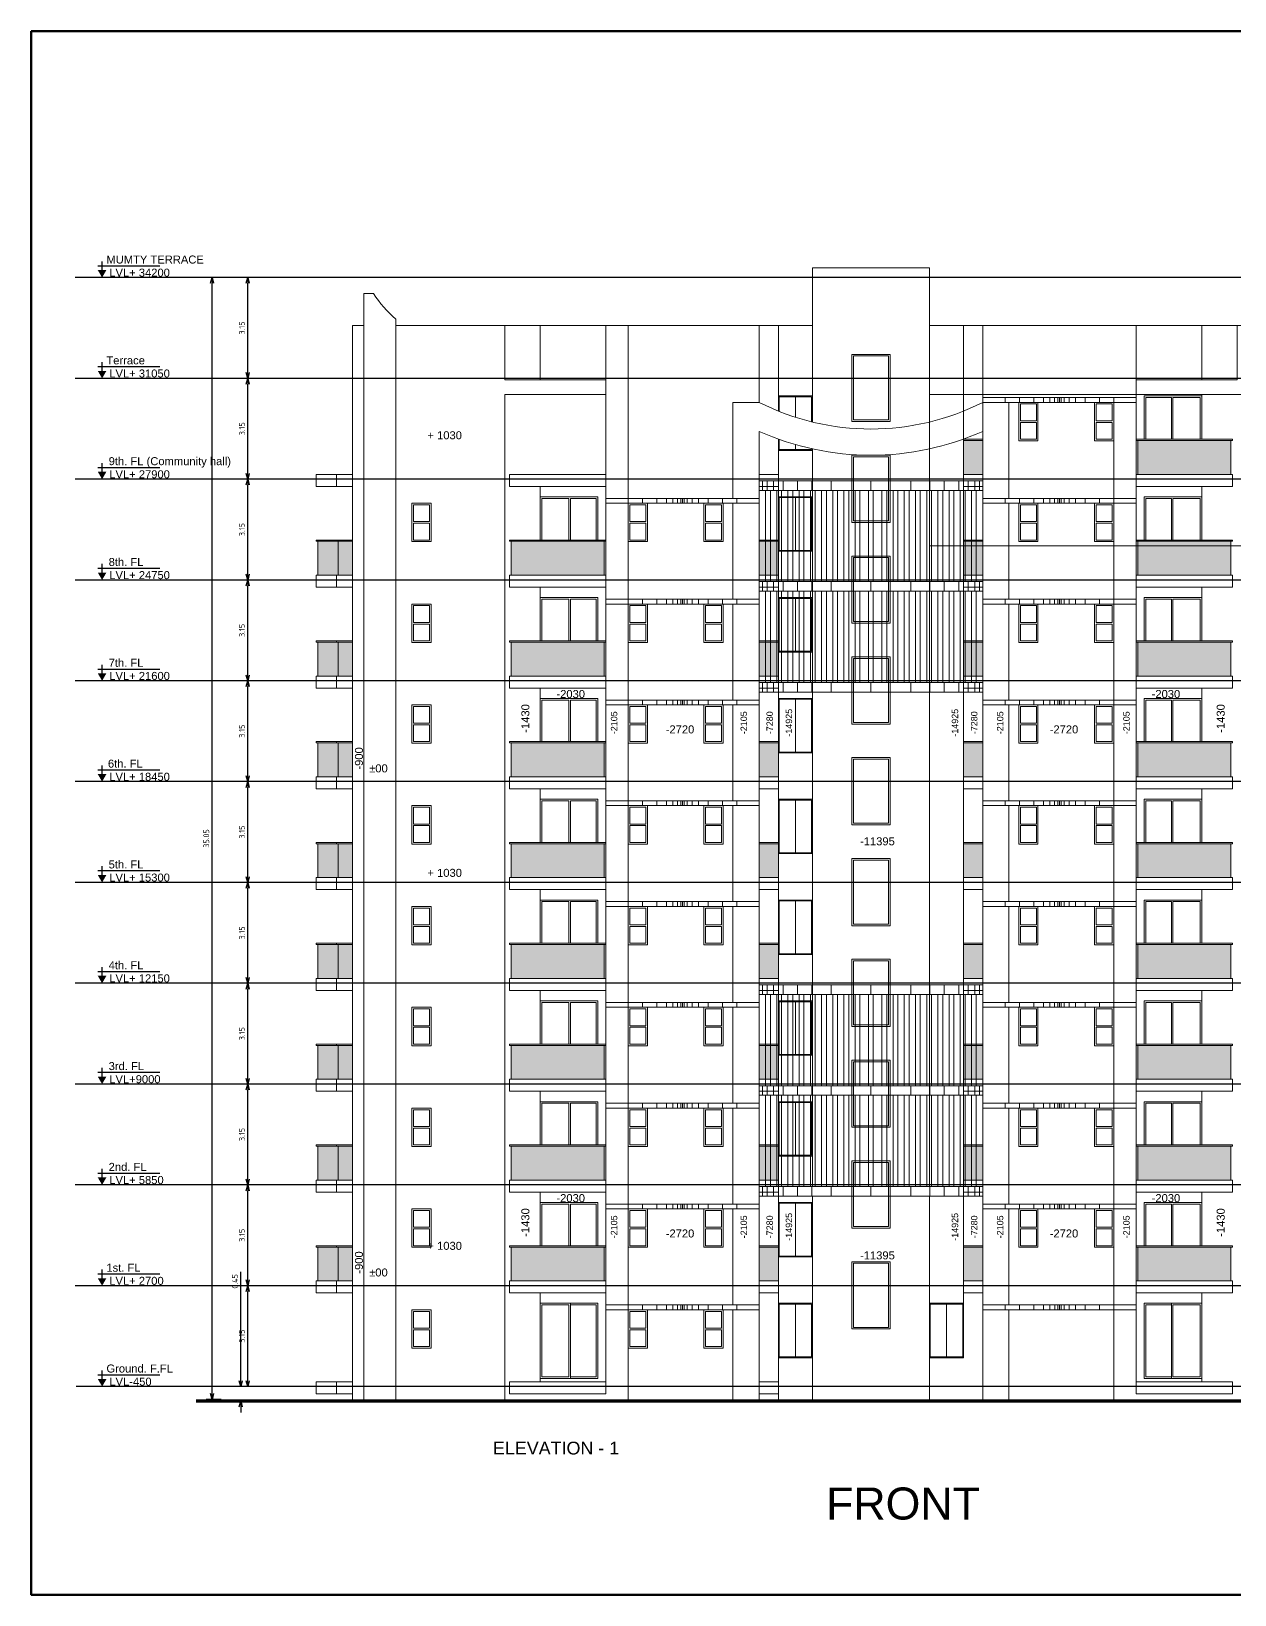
# Model space of a CAD drawing. Header units: inches. Extents: x 0 to 429, y 0 to 146.
# Drawn here: x 147.56 to 185.17, y 28.82 to 77.67 of the extents above; entities that cross this region are included whole.
import ezdxf
from ezdxf.xclip import XClip

# ---------------------------------------------------------------- set-up
doc = ezdxf.new("R2010")
doc.units = ezdxf.units.IN
doc.header["$MEASUREMENT"] = 0
doc.layers.get('DEFPOINTS').update_dxf_attribs({"lineweight": 18})
for name, color, linetype, lineweight in [('FLOOR-GROUND', 7, 'Continuous', 50), ('XR-4BHK-A-B-ELEVATION-SUB$0$DOOR', 34, 'Continuous', 20), ('XR-4BHK-A-B-ELEVATION-SUB$0$ELE', 4, 'Continuous', 20), ('XR-4BHK-A-B-ELEVATION-SUB$0$ELE-5', 8, 'Continuous', 15), ('XR-4BHK-A-B-ELEVATION-SUB$0$LEVEL', 6, 'Continuous', 25), ('XR-4BHK-A-B-ELEVATION-SUB$0$LEVEL-TEXT', 1, 'Continuous', 20)]:
    doc.layers.add(name, color=color, linetype=linetype, lineweight=lineweight)
doc.layers.add('XR-4BHK-A-B-ELEVATION-SUB$0$ELE-2', color=5, linetype='Continuous')
doc.layers.add('XR-4BHK-A-B-ELEVATION-SUB$0$ELE-3', color=7, linetype='Continuous')
doc.layers.add('XR-4BHK-A-B-ELEVATION-SUB$0$GLASS', color=132, linetype='Continuous', lineweight=20, true_color=0x00bdbd)
doc.styles.add('Sanvi Common', font='isocpeur.ttf')
doc.styles.get("Standard").update_dxf_attribs({"font": 'arial.ttf'})
doc.styles.add('Xr-4BHK-A-B-Elevation-Sub$0$DIM-100', font='arial.ttf')
doc.styles.add('Xr-4BHK-A-B-Elevation-Sub$0$ROMANS', font='arial.ttf')
doc.styles.add('Xr-4BHK-A-B-Elevation-Sub$0$SECTION X-X$0$Standard', font='arial.ttf')
doc.dimstyles.new('Sanvi Common', dxfattribs={"dimtxt": 0.18, "dimasz": 0.18, "dimexe": 0.18, "dimexo": 0.0625, "dimgap": 0.09, "dimtad": 1, "dimzin": 0, "dimdsep": 46, "dimtxsty": 'Sanvi Common', "dimblk": 'OPEN30', "dimcen": 0.09, "dimclrd": 68, "dimclre": 68, "dimclrt": 40, "dimadec": 0, "dimazin": 0, "dimtfac": 1, "dimtofl": 0, "dimtmove": 0, "dimatfit": 3, "dimldrblk": 'OPEN30', "dimfxl": 1, "dimtolj": 1, "dimtzin": 0, "dimarcsym": 0})

# ---------------------------------------------------------------- blocks, each defined once
blk = doc.blocks.new('Xr-4BHK-A-B-Elevation-Sub$0$Level')
at = {"color": 0}
for p, q in [((0, 2.08), (0, 4.48)), ((-1.2, 3.28), (16, 3.28))]:
    blk.add_line(p, q, dxfattribs=at)
blk.add_solid([(0, 0), (-1.2, 2.08), (1.2, 2.08)], dxfattribs=at)
at = {"style": 'Xr-4BHK-A-B-Elevation-Sub$0$ROMANS'}
for tag, p in [('LEVEL-S', (1.21, 3.75)), ('LVL+', (1.21, 0.81))]:
    blk.add_attdef(tag, p, '', height=2, dxfattribs=at)
blk = doc.blocks.new('Xr-4BHK-A-B-Elevation-Sub$0$358')
at = {"layer": 'XR-4BHK-A-B-ELEVATION-SUB$0$LEVEL'}
ref = blk.add_blockref('Xr-4BHK-A-B-Elevation-Sub$0$Level', (-2, 34650), dxfattribs=dict(at, xscale=112.5, yscale=112.5, zscale=112.5))
ref.add_attrib('LEVEL-S', 'MUMTY TERRACE ', (132, 35088), dxfattribs={"lineweight": 30, "height": 250, "style": 'Xr-4BHK-A-B-Elevation-Sub$0$ROMANS'})
ref.add_attrib('LVL+', 'LVL+ 34200', (223, 34678), dxfattribs={"lineweight": 30, "height": 250, "style": 'Xr-4BHK-A-B-Elevation-Sub$0$ROMANS'})
ref = blk.add_blockref('Xr-4BHK-A-B-Elevation-Sub$0$Level', (-2, 31500), dxfattribs=dict(at, xscale=112.5, yscale=112.5, zscale=112.5))
ref.add_attrib('LEVEL-S', 'Terrace', (132, 31938), dxfattribs={"lineweight": 30, "height": 250, "style": 'Xr-4BHK-A-B-Elevation-Sub$0$ROMANS'})
ref.add_attrib('LVL+', 'LVL+ 31050', (223, 31528), dxfattribs={"lineweight": 30, "height": 250, "style": 'Xr-4BHK-A-B-Elevation-Sub$0$ROMANS'})
ref = blk.add_blockref('Xr-4BHK-A-B-Elevation-Sub$0$Level', (-2, 28350), dxfattribs=dict(at, xscale=112.5, yscale=112.5, zscale=112.5))
ref.add_attrib('LEVEL-S', '9th. FL (Community hall)', (203, 28788), dxfattribs={"lineweight": 30, "height": 250, "style": 'Xr-4BHK-A-B-Elevation-Sub$0$ROMANS'})
ref.add_attrib('LVL+', 'LVL+ 27900', (223, 28378), dxfattribs={"lineweight": 30, "height": 250, "style": 'Xr-4BHK-A-B-Elevation-Sub$0$ROMANS'})
ref = blk.add_blockref('Xr-4BHK-A-B-Elevation-Sub$0$Level', (-2, 25200), dxfattribs=dict(at, xscale=112.5, yscale=112.5, zscale=112.5))
ref.add_attrib('LEVEL-S', '8th. FL ', (203, 25638), dxfattribs={"lineweight": 30, "height": 250, "style": 'Xr-4BHK-A-B-Elevation-Sub$0$ROMANS'})
ref.add_attrib('LVL+', 'LVL+ 24750', (223, 25228), dxfattribs={"lineweight": 30, "height": 250, "style": 'Xr-4BHK-A-B-Elevation-Sub$0$ROMANS'})
ref = blk.add_blockref('Xr-4BHK-A-B-Elevation-Sub$0$Level', (-2, 22050), dxfattribs=dict(at, xscale=112.5, yscale=112.5, zscale=112.5))
ref.add_attrib('LEVEL-S', '7th. FL ', (203, 22488), dxfattribs={"lineweight": 30, "height": 250, "style": 'Xr-4BHK-A-B-Elevation-Sub$0$ROMANS'})
ref.add_attrib('LVL+', 'LVL+ 21600', (223, 22078), dxfattribs={"lineweight": 30, "height": 250, "style": 'Xr-4BHK-A-B-Elevation-Sub$0$ROMANS'})
ref = blk.add_blockref('Xr-4BHK-A-B-Elevation-Sub$0$Level', (-2, 18900), dxfattribs=dict(at, xscale=112.5, yscale=112.5, zscale=112.5))
ref.add_attrib('LEVEL-S', '6th. FL ', (180, 19338), dxfattribs={"lineweight": 30, "height": 250, "style": 'Xr-4BHK-A-B-Elevation-Sub$0$ROMANS'})
ref.add_attrib('LVL+', 'LVL+ 18450', (223, 18928), dxfattribs={"lineweight": 30, "height": 250, "style": 'Xr-4BHK-A-B-Elevation-Sub$0$ROMANS'})
ref = blk.add_blockref('Xr-4BHK-A-B-Elevation-Sub$0$Level', (-2, 15750), dxfattribs=dict(at, xscale=112.5, yscale=112.5, zscale=112.5))
ref.add_attrib('LEVEL-S', '5th. FL ', (203, 16188), dxfattribs={"lineweight": 30, "height": 250, "style": 'Xr-4BHK-A-B-Elevation-Sub$0$ROMANS'})
ref.add_attrib('LVL+', 'LVL+ 15300', (223, 15778), dxfattribs={"lineweight": 30, "height": 250, "style": 'Xr-4BHK-A-B-Elevation-Sub$0$ROMANS'})
ref = blk.add_blockref('Xr-4BHK-A-B-Elevation-Sub$0$Level', (-2, 12600), dxfattribs=dict(at, xscale=112.5, yscale=112.5, zscale=112.5))
ref.add_attrib('LEVEL-S', '4th. FL ', (203, 13038), dxfattribs={"lineweight": 30, "height": 250, "style": 'Xr-4BHK-A-B-Elevation-Sub$0$ROMANS'})
ref.add_attrib('LVL+', 'LVL+ 12150', (223, 12628), dxfattribs={"lineweight": 30, "height": 250, "style": 'Xr-4BHK-A-B-Elevation-Sub$0$ROMANS'})
ref = blk.add_blockref('Xr-4BHK-A-B-Elevation-Sub$0$Level', (-2, 9450), dxfattribs=dict(at, xscale=112.5, yscale=112.5, zscale=112.5))
ref.add_attrib('LEVEL-S', '3rd. FL ', (203, 9888), dxfattribs={"lineweight": 30, "height": 250, "style": 'Xr-4BHK-A-B-Elevation-Sub$0$ROMANS'})
ref.add_attrib('LVL+', 'LVL+9000', (223, 9478), dxfattribs={"lineweight": 30, "height": 250, "style": 'Xr-4BHK-A-B-Elevation-Sub$0$ROMANS'})
ref = blk.add_blockref('Xr-4BHK-A-B-Elevation-Sub$0$Level', (-2, 6300), dxfattribs=dict(at, xscale=112.5, yscale=112.5, zscale=112.5))
ref.add_attrib('LEVEL-S', '2nd. FL ', (203, 6738), dxfattribs={"lineweight": 30, "height": 250, "style": 'Xr-4BHK-A-B-Elevation-Sub$0$ROMANS'})
ref.add_attrib('LVL+', 'LVL+ 5850', (223, 6328), dxfattribs={"lineweight": 30, "height": 250, "style": 'Xr-4BHK-A-B-Elevation-Sub$0$ROMANS'})
ref = blk.add_blockref('Xr-4BHK-A-B-Elevation-Sub$0$Level', (-2, 3150), dxfattribs=dict(at, xscale=112.5, yscale=112.5, zscale=112.5))
ref.add_attrib('LEVEL-S', '1st. FL ', (132, 3588), dxfattribs={"lineweight": 30, "height": 250, "style": 'Xr-4BHK-A-B-Elevation-Sub$0$ROMANS'})
ref.add_attrib('LVL+', 'LVL+ 2700', (223, 3178), dxfattribs={"lineweight": 30, "height": 250, "style": 'Xr-4BHK-A-B-Elevation-Sub$0$ROMANS'})
ref = blk.add_blockref('Xr-4BHK-A-B-Elevation-Sub$0$Level', (0, 0), dxfattribs=dict(at, xscale=112.5, yscale=112.5, zscale=112.5))
ref.add_attrib('LEVEL-S', 'Ground. F.FL', (134, 438), dxfattribs={"lineweight": 30, "height": 250, "style": 'Xr-4BHK-A-B-Elevation-Sub$0$ROMANS'})
ref.add_attrib('LVL+', 'LVL-450', (225, 28), dxfattribs={"lineweight": 30, "height": 250, "style": 'Xr-4BHK-A-B-Elevation-Sub$0$ROMANS'})
blk = doc.blocks.new('_Open30')
at = {"color": 0, "linetype": 'ByBlock', "lineweight": -2}
for p, q in [((-1, 0.27), (0, 0)), ((0, 0), (-1, -0.27)), ((0, 0), (-1, 0))]:
    blk.add_line(p, q, dxfattribs=at)
blk = doc.blocks.new('*D453')
at = {"color": 68, "lineweight": -2, "transparency": 16777216}
for p, q in [((154.536, 38.475), (154.145, 38.475)), ((154.325, 35.505), (154.325, 38.295)), ((154.536, 35.325), (154.145, 35.325))]:
    blk.add_line(p, q, dxfattribs=at)
at = {"layer": 'DEFPOINTS', "color": 0, "transparency": 16777216}
for p in [(154.325, 38.475), (154.598, 38.475), (154.598, 35.325)]:
    blk.add_point(p, dxfattribs=at)
at = {"color": 68, "lineweight": -2, "transparency": 16777216, "xscale": 0.18, "yscale": 0.18, "zscale": 0.18}
for p, rotation in [((154.325, 38.475), 90), ((154.325, 35.325), 270)]:
    blk.add_blockref('_Open30', p, dxfattribs=dict(at, rotation=rotation))
at = {"color": 40, "transparency": 16777216, "insert": (154.145, 36.9), "char_height": 0.18, "attachment_point": 5, "rotation": 90, "style": 'Sanvi Common'}
blk.add_mtext('\\A1;3.15', dxfattribs=at)
blk = doc.blocks.new('*D454')
at = {"color": 68, "lineweight": -2, "transparency": 16777216}
for p, q in [((154.484, 41.625), (154.145, 41.625)), ((154.325, 38.655), (154.325, 41.445)), ((154.536, 38.475), (154.145, 38.475))]:
    blk.add_line(p, q, dxfattribs=at)
at = {"layer": 'DEFPOINTS', "color": 0, "transparency": 16777216}
for p in [(154.325, 41.625), (154.546, 41.625), (154.598, 38.475)]:
    blk.add_point(p, dxfattribs=at)
at = {"color": 68, "lineweight": -2, "transparency": 16777216, "xscale": 0.18, "yscale": 0.18, "zscale": 0.18}
for p, rotation in [((154.325, 41.625), 90), ((154.325, 38.475), 270)]:
    blk.add_blockref('_Open30', p, dxfattribs=dict(at, rotation=rotation))
at = {"color": 40, "transparency": 16777216, "insert": (154.145, 40.05), "char_height": 0.18, "attachment_point": 5, "rotation": 90, "style": 'Sanvi Common'}
blk.add_mtext('\\A1;3.15', dxfattribs=at)
blk = doc.blocks.new('*D455')
at = {"color": 68, "lineweight": -2, "transparency": 16777216}
for p, q in [((154.562, 44.775), (154.145, 44.775)), ((154.325, 41.805), (154.325, 44.595)), ((154.484, 41.625), (154.145, 41.625))]:
    blk.add_line(p, q, dxfattribs=at)
at = {"layer": 'DEFPOINTS', "color": 0, "transparency": 16777216}
for p in [(154.325, 44.775), (154.624, 44.775), (154.546, 41.625)]:
    blk.add_point(p, dxfattribs=at)
at = {"color": 68, "lineweight": -2, "transparency": 16777216, "xscale": 0.18, "yscale": 0.18, "zscale": 0.18}
for p, rotation in [((154.325, 44.775), 90), ((154.325, 41.625), 270)]:
    blk.add_blockref('_Open30', p, dxfattribs=dict(at, rotation=rotation))
at = {"color": 40, "transparency": 16777216, "insert": (154.145, 43.2), "char_height": 0.18, "attachment_point": 5, "rotation": 90, "style": 'Sanvi Common'}
blk.add_mtext('\\A1;3.15', dxfattribs=at)
blk = doc.blocks.new('*D456')
at = {"color": 68, "lineweight": -2, "transparency": 16777216}
for p, q in [((154.602, 47.925), (154.145, 47.925)), ((154.325, 44.955), (154.325, 47.745)), ((154.562, 44.775), (154.145, 44.775))]:
    blk.add_line(p, q, dxfattribs=at)
at = {"layer": 'DEFPOINTS', "color": 0, "transparency": 16777216}
for p in [(154.325, 47.925), (154.664, 47.925), (154.624, 44.775)]:
    blk.add_point(p, dxfattribs=at)
at = {"color": 68, "lineweight": -2, "transparency": 16777216, "xscale": 0.18, "yscale": 0.18, "zscale": 0.18}
for p, rotation in [((154.325, 47.925), 90), ((154.325, 44.775), 270)]:
    blk.add_blockref('_Open30', p, dxfattribs=dict(at, rotation=rotation))
at = {"color": 40, "transparency": 16777216, "insert": (154.145, 46.35), "char_height": 0.18, "attachment_point": 5, "rotation": 90, "style": 'Sanvi Common'}
blk.add_mtext('\\A1;3.15', dxfattribs=at)
blk = doc.blocks.new('*D457')
at = {"color": 68, "lineweight": -2, "transparency": 16777216}
for p, q in [((154.627, 51.075), (154.145, 51.075)), ((154.325, 48.105), (154.325, 50.895)), ((154.602, 47.925), (154.145, 47.925))]:
    blk.add_line(p, q, dxfattribs=at)
at = {"layer": 'DEFPOINTS', "color": 0, "transparency": 16777216}
for p in [(154.325, 51.075), (154.689, 51.075), (154.664, 47.925)]:
    blk.add_point(p, dxfattribs=at)
at = {"color": 68, "lineweight": -2, "transparency": 16777216, "xscale": 0.18, "yscale": 0.18, "zscale": 0.18}
for p, rotation in [((154.325, 51.075), 90), ((154.325, 47.925), 270)]:
    blk.add_blockref('_Open30', p, dxfattribs=dict(at, rotation=rotation))
at = {"color": 40, "transparency": 16777216, "insert": (154.145, 49.5), "char_height": 0.18, "attachment_point": 5, "rotation": 90, "style": 'Sanvi Common'}
blk.add_mtext('\\A1;3.15', dxfattribs=at)
blk = doc.blocks.new('*D458')
at = {"color": 68, "lineweight": -2, "transparency": 16777216}
for p, q in [((154.652, 54.225), (154.145, 54.225)), ((154.325, 51.255), (154.325, 54.045)), ((154.627, 51.075), (154.145, 51.075))]:
    blk.add_line(p, q, dxfattribs=at)
at = {"layer": 'DEFPOINTS', "color": 0, "transparency": 16777216}
for p in [(154.325, 54.225), (154.715, 54.225), (154.689, 51.075)]:
    blk.add_point(p, dxfattribs=at)
at = {"color": 68, "lineweight": -2, "transparency": 16777216, "xscale": 0.18, "yscale": 0.18, "zscale": 0.18}
for p, rotation in [((154.325, 54.225), 90), ((154.325, 51.075), 270)]:
    blk.add_blockref('_Open30', p, dxfattribs=dict(at, rotation=rotation))
at = {"color": 40, "transparency": 16777216, "insert": (154.145, 52.65), "char_height": 0.18, "attachment_point": 5, "rotation": 90, "style": 'Sanvi Common'}
blk.add_mtext('\\A1;3.15', dxfattribs=at)
blk = doc.blocks.new('*D459')
at = {"color": 68, "lineweight": -2, "transparency": 16777216}
for p, q in [((154.535, 57.375), (154.145, 57.375)), ((154.325, 54.405), (154.325, 57.195)), ((154.652, 54.225), (154.145, 54.225))]:
    blk.add_line(p, q, dxfattribs=at)
at = {"layer": 'DEFPOINTS', "color": 0, "transparency": 16777216}
for p in [(154.325, 57.375), (154.597, 57.375), (154.715, 54.225)]:
    blk.add_point(p, dxfattribs=at)
at = {"color": 68, "lineweight": -2, "transparency": 16777216, "xscale": 0.18, "yscale": 0.18, "zscale": 0.18}
for p, rotation in [((154.325, 57.375), 90), ((154.325, 54.225), 270)]:
    blk.add_blockref('_Open30', p, dxfattribs=dict(at, rotation=rotation))
at = {"color": 40, "transparency": 16777216, "insert": (154.145, 55.8), "char_height": 0.18, "attachment_point": 5, "rotation": 90, "style": 'Sanvi Common'}
blk.add_mtext('\\A1;3.15', dxfattribs=at)
blk = doc.blocks.new('*D460')
at = {"color": 68, "lineweight": -2, "transparency": 16777216}
for p, q in [((154.613, 60.525), (154.145, 60.525)), ((154.325, 57.555), (154.325, 60.345)), ((154.535, 57.375), (154.145, 57.375))]:
    blk.add_line(p, q, dxfattribs=at)
at = {"layer": 'DEFPOINTS', "color": 0, "transparency": 16777216}
for p in [(154.325, 60.525), (154.676, 60.525), (154.597, 57.375)]:
    blk.add_point(p, dxfattribs=at)
at = {"color": 68, "lineweight": -2, "transparency": 16777216, "xscale": 0.18, "yscale": 0.18, "zscale": 0.18}
for p, rotation in [((154.325, 60.525), 90), ((154.325, 57.375), 270)]:
    blk.add_blockref('_Open30', p, dxfattribs=dict(at, rotation=rotation))
at = {"color": 40, "transparency": 16777216, "insert": (154.145, 58.95), "char_height": 0.18, "attachment_point": 5, "rotation": 90, "style": 'Sanvi Common'}
blk.add_mtext('\\A1;3.15', dxfattribs=at)
blk = doc.blocks.new('*D461')
at = {"color": 68, "lineweight": -2, "transparency": 16777216}
for p, q in [((154.555, 63.675), (154.145, 63.675)), ((154.325, 60.705), (154.325, 63.495)), ((154.613, 60.525), (154.145, 60.525))]:
    blk.add_line(p, q, dxfattribs=at)
at = {"layer": 'DEFPOINTS', "color": 0, "transparency": 16777216}
for p in [(154.325, 63.675), (154.617, 63.675), (154.676, 60.525)]:
    blk.add_point(p, dxfattribs=at)
at = {"color": 68, "lineweight": -2, "transparency": 16777216, "xscale": 0.18, "yscale": 0.18, "zscale": 0.18}
for p, rotation in [((154.325, 63.675), 90), ((154.325, 60.525), 270)]:
    blk.add_blockref('_Open30', p, dxfattribs=dict(at, rotation=rotation))
at = {"color": 40, "transparency": 16777216, "insert": (154.145, 62.1), "char_height": 0.18, "attachment_point": 5, "rotation": 90, "style": 'Sanvi Common'}
blk.add_mtext('\\A1;3.15', dxfattribs=at)
blk = doc.blocks.new('*D462')
at = {"color": 68, "lineweight": -2, "transparency": 16777216}
for p, q in [((154.462, 69.975), (154.145, 69.975)), ((154.325, 67.005), (154.325, 69.795)), ((154.418, 66.825), (154.145, 66.825))]:
    blk.add_line(p, q, dxfattribs=at)
at = {"layer": 'DEFPOINTS', "color": 0, "transparency": 16777216}
for p in [(154.325, 69.975), (154.525, 69.975), (154.48, 66.825)]:
    blk.add_point(p, dxfattribs=at)
at = {"color": 68, "lineweight": -2, "transparency": 16777216, "xscale": 0.18, "yscale": 0.18, "zscale": 0.18}
for p, rotation in [((154.325, 69.975), 90), ((154.325, 66.825), 270)]:
    blk.add_blockref('_Open30', p, dxfattribs=dict(at, rotation=rotation))
at = {"color": 40, "transparency": 16777216, "insert": (154.145, 68.4), "char_height": 0.18, "attachment_point": 5, "rotation": 90, "style": 'Sanvi Common'}
blk.add_mtext('\\A1;3.15', dxfattribs=at)
blk = doc.blocks.new('*D463')
at = {"color": 68, "lineweight": -2, "transparency": 16777216}
for p, q in [((154.555, 66.825), (154.145, 66.825)), ((154.325, 63.855), (154.325, 66.645)), ((154.555, 63.675), (154.145, 63.675))]:
    blk.add_line(p, q, dxfattribs=at)
at = {"layer": 'DEFPOINTS', "color": 0, "transparency": 16777216}
for p in [(154.325, 66.825), (154.617, 66.825), (154.617, 63.675)]:
    blk.add_point(p, dxfattribs=at)
at = {"color": 68, "lineweight": -2, "transparency": 16777216, "xscale": 0.18, "yscale": 0.18, "zscale": 0.18}
for p, rotation in [((154.325, 66.825), 90), ((154.325, 63.675), 270)]:
    blk.add_blockref('_Open30', p, dxfattribs=dict(at, rotation=rotation))
at = {"color": 40, "transparency": 16777216, "insert": (154.145, 65.25), "char_height": 0.18, "attachment_point": 5, "rotation": 90, "style": 'Sanvi Common'}
blk.add_mtext('\\A1;3.15', dxfattribs=at)
blk = doc.blocks.new('*D464')
at = {"color": 68, "lineweight": -2, "transparency": 16777216}
for p, q in [((154.768, 69.975), (153.03, 69.975)), ((153.21, 35.105), (153.21, 69.795)), ((153.495, 34.925), (153.03, 34.925))]:
    blk.add_line(p, q, dxfattribs=at)
at = {"layer": 'DEFPOINTS', "color": 0, "transparency": 16777216}
for p in [(153.21, 69.975), (154.831, 69.975), (153.558, 34.925)]:
    blk.add_point(p, dxfattribs=at)
at = {"color": 68, "lineweight": -2, "transparency": 16777216, "xscale": 0.18, "yscale": 0.18, "zscale": 0.18}
for p, rotation in [((153.21, 69.975), 90), ((153.21, 34.925), 270)]:
    blk.add_blockref('_Open30', p, dxfattribs=dict(at, rotation=rotation))
at = {"color": 40, "transparency": 16777216, "insert": (153.03, 52.45), "char_height": 0.18, "attachment_point": 5, "rotation": 90, "style": 'Sanvi Common'}
blk.add_mtext('\\A1;35.05', dxfattribs=at)
blk = doc.blocks.new('*D465')
at = {"color": 68, "lineweight": -2, "transparency": 16777216}
for p, q in [((154.106, 35.505), (154.106, 38.907)), ((154.53, 35.325), (153.926, 35.325)), ((154.53, 34.875), (153.926, 34.875)), ((154.106, 34.695), (154.106, 34.515))]:
    blk.add_line(p, q, dxfattribs=at)
at = {"layer": 'DEFPOINTS', "color": 0, "transparency": 16777216}
for p in [(154.592, 35.325), (154.106, 34.875), (154.592, 34.875)]:
    blk.add_point(p, dxfattribs=at)
at = {"color": 68, "lineweight": -2, "transparency": 16777216, "xscale": 0.18, "yscale": 0.18, "zscale": 0.18}
for p, rotation in [((154.106, 35.325), 270), ((154.106, 34.875), 90)]:
    blk.add_blockref('_Open30', p, dxfattribs=dict(at, rotation=rotation))
at = {"color": 40, "transparency": 16777216, "insert": (153.926, 38.61), "char_height": 0.18, "attachment_point": 5, "rotation": 90, "style": 'Sanvi Common'}
blk.add_mtext('\\A1;0.45', dxfattribs=at)
blk = doc.blocks.new('Xr-4BHK-A-B-Elevation-Sub$0$1')
at = {"layer": 'XR-4BHK-A-B-ELEVATION-SUB$0$GLASS', "lineweight": 5}
h = blk.add_hatch(color=256, dxfattribs=at)
h.paths.add_polyline_path([(701, 1435), (64, 1435), (64, 375), (651, 375), (701, 375)])
h.paths.add_polyline_path([(1150, 1435), (701, 1435), (701, 375), (1150, 375)])
for points in [[(9010, 1435), (6105, 1435), (6105, 375), (9010, 375)], [(14455, 1435), (13855, 1435), (13855, 375), (14455, 375)]]:
    blk.add_hatch(color=256, dxfattribs=at).paths.add_polyline_path(points)
at = {"layer": 'XR-4BHK-A-B-ELEVATION-SUB$0$DOOR'}
for p, q in [((3056, 2050), (3556, 2050)), ((3056, 2000), (3556, 2000)), ((9813, 2050), (10313, 2050)), ((9813, 2000), (10313, 2000)), ((12178, 2050), (12678, 2050)), ((12178, 2000), (12678, 2000))]:
    blk.add_line(p, q, dxfattribs=at)
for points in [[(3056, 2050), (3056, 2575), (3556, 2575), (3556, 2050)], [(9813, 2050), (9813, 2575), (10313, 2575), (10313, 2050)], [(12178, 2050), (12178, 2575), (12678, 2575), (12678, 2050)], [(3556, 2000), (3556, 1475), (3056, 1475), (3056, 2000)], [(10313, 2000), (10313, 1475), (9813, 1475), (9813, 2000)], [(12678, 2000), (12678, 1475), (12178, 1475), (12178, 2000)]]:
    blk.add_lwpolyline(points, dxfattribs=at)
at = {"layer": 'XR-4BHK-A-B-ELEVATION-SUB$0$DOOR', "lineweight": 5}
for points in [[(7910, 1475), (7910, 2775), (7060, 2775), (7060, 1475)], [(8760, 1475), (8760, 2775), (7960, 2775), (7960, 1475)]]:
    blk.add_lwpolyline(points, dxfattribs=at)
at = {"layer": 'XR-4BHK-A-B-ELEVATION-SUB$0$ELE', "lineweight": 5}
for p, q in [((9763, 2625), (9763, -375)), ((13038, 2625), (13038, -375)), ((14, 1475), (14, 1435)), ((1150, 1475), (14, 1475)), ((651, 1475), (651, 1435)), ((9060, 1475), (6055, 1475)), ((1150, 1435), (14, 1435)), ((64, 1435), (64, 375)), ((701, 1435), (701, 375)), ((9060, 1435), (6055, 1435)), ((6105, 1435), (6105, 375)), ((9010, 1435), (9010, 375))]:
    blk.add_line(p, q, dxfattribs=at)
for points in [[(9763, 2625), (10363, 2625), (10363, 1425), (9763, 1425)], [(12128, 2625), (12728, 2625), (12728, 1425), (12128, 1425)], [(6055, 1475), (9060, 1475), (9060, 1435), (6055, 1435)]]:
    blk.add_lwpolyline(points, close=True, dxfattribs=at)
for points in [[(651, 375), (14, 375), (14, 0), (651, 0)], [(1150, 375), (651, 375), (651, 0), (1150, 0)]]:
    blk.add_lwpolyline(points, dxfattribs=at)
at = {"layer": 'XR-4BHK-A-B-ELEVATION-SUB$0$ELE-2', "lineweight": 5}
blk.add_lwpolyline([(3006, 2625), (3606, 2625), (3606, 1425), (3006, 1425)], close=True, dxfattribs=at)
at = {"layer": 'XR-4BHK-A-B-ELEVATION-SUB$0$ELE-3', "lineweight": 5}
for p, q in [((7010, 3150), (7010, 2825)), ((9060, 375), (9060, 3150))]:
    blk.add_line(p, q, dxfattribs=at)
for points in [[(8810, 1475), (8810, 2825), (7010, 2825), (7010, 1475)], [(9060, 2625), (13855, 2625), (13855, 2775), (9060, 2775)]]:
    blk.add_lwpolyline(points, dxfattribs=at)
blk.add_lwpolyline([(6055, 375), (9060, 375), (9060, 0), (6055, 0)], close=True, dxfattribs=at)
at = {"layer": 'XR-4BHK-A-B-ELEVATION-SUB$0$ELE-5', "lineweight": 5}
for p, q in [((14455, 1475), (14455, 3150)), ((9758, 2775), (9758, 2625)), ((10208, 2775), (10208, 2625)), ((10658, 2775), (10658, 2625)), ((10958, 2775), (10958, 2625)), ((11158, 2775), (11158, 2625)), ((11308, 2775), (11308, 2625)), ((11408, 2775), (11408, 2625)), ((11458, 2775), (11458, 2625)), ((11508, 2775), (11508, 2625)), ((11608, 2775), (11608, 2625)), ((11758, 2775), (11758, 2625)), ((11958, 2775), (11958, 2625)), ((12258, 2775), (12258, 2625)), ((12708, 2775), (12708, 2625)), ((13158, 2775), (13158, 2625)), ((14455, 1475), (13855, 1475)), ((14455, 0), (14455, 1475)), ((14455, 1435), (13855, 1435)), ((14455, 375), (13855, 375)), ((14455, 0), (13855, 0))]:
    blk.add_line(p, q, dxfattribs=at)
blk = doc.blocks.new('Xr-4BHK-A-B-Elevation-Sub$0$1x2')
at = {"layer": 'XR-4BHK-A-B-ELEVATION-SUB$0$ELE-5', "lineweight": 5}
blk.add_line((14987, 1150), (14987, 2800), dxfattribs=at)
for points in [[(14455, 2825), (15519, 2825), (15519, 1125), (14455, 1125)], [(14480, 2800), (15494, 2800), (15494, 1150), (14480, 1150)]]:
    blk.add_lwpolyline(points, close=True, dxfattribs=at)
for points in [[(17349, 975), (16750, 975), (16750, -1125), (17349, -1125)], [(17349, 925), (16800, 925), (16800, -1075), (17349, -1075)], [(17349, 975), (17947, 975), (17947, -1125), (17349, -1125)], [(17349, 925), (17897, 925), (17897, -1075), (17349, -1075)]]:
    blk.add_lwpolyline(points, dxfattribs=at)
at = {"layer": 'XR-4BHK-A-B-ELEVATION-SUB$0$ELE', "lineweight": 5}
blk.add_blockref('Xr-4BHK-A-B-Elevation-Sub$0$1', (0, 0), dxfattribs=at)
at = {"layer": 'XR-4BHK-A-B-ELEVATION-SUB$0$ELE', "lineweight": 5, "xscale": -1}
blk.add_blockref('Xr-4BHK-A-B-Elevation-Sub$0$1', (34697, 0), dxfattribs=at)
blk = doc.blocks.new('Xr-4BHK-A-B-Elevation-Sub$0$325')
at = {"layer": 'XR-4BHK-A-B-ELEVATION-SUB$0$DOOR'}
for p, q in [((3042, 2050), (3542, 2050)), ((3042, 2000), (3542, 2000)), ((9799, 2050), (10299, 2050)), ((9799, 2000), (10299, 2000)), ((12164, 2050), (12664, 2050)), ((12164, 2000), (12664, 2000))]:
    blk.add_line(p, q, dxfattribs=at)
for points in [[(3042, 2050), (3042, 2575), (3542, 2575), (3542, 2050)], [(9799, 2050), (9799, 2575), (10299, 2575), (10299, 2050)], [(12164, 2050), (12164, 2575), (12664, 2575), (12664, 2050)], [(3542, 2000), (3542, 1475), (3042, 1475), (3042, 2000)], [(10299, 2000), (10299, 1475), (9799, 1475), (9799, 2000)], [(12664, 2000), (12664, 1475), (12164, 1475), (12164, 2000)]]:
    blk.add_lwpolyline(points, dxfattribs=at)
at = {"layer": 'XR-4BHK-A-B-ELEVATION-SUB$0$DOOR', "lineweight": 5}
for points in [[(7896, 525), (7896, 2775), (7046, 2775), (7046, 525)], [(7946, 2825), (7946, 475)], [(7946, 525), (8746, 525), (8746, 2775), (7946, 2775)], [(7046, 525), (7896, 525)]]:
    blk.add_lwpolyline(points, dxfattribs=at)
at = {"layer": 'XR-4BHK-A-B-ELEVATION-SUB$0$ELE', "lineweight": 5}
for p, q in [((9749, 2625), (9749, -225)), ((13023, 2625), (13023, -225))]:
    blk.add_line(p, q, dxfattribs=at)
for points in [[(9749, 2625), (10349, 2625), (10349, 1425), (9749, 1425)], [(12114, 2625), (12714, 2625), (12714, 1425), (12114, 1425)]]:
    blk.add_lwpolyline(points, close=True, dxfattribs=at)
for points in [[(637, 375), (0, 375), (0, 0), (637, 0)], [(1136, 375), (637, 375), (637, 0), (1136, 0)]]:
    blk.add_lwpolyline(points, dxfattribs=at)
at = {"layer": 'XR-4BHK-A-B-ELEVATION-SUB$0$ELE-2', "lineweight": 5}
blk.add_lwpolyline([(2992, 2625), (3592, 2625), (3592, 1425), (2992, 1425)], close=True, dxfattribs=at)
at = {"layer": 'XR-4BHK-A-B-ELEVATION-SUB$0$ELE-3', "lineweight": 5}
for p, q in [((6996, 3150), (6996, 375)), ((9046, 375), (9046, 3150))]:
    blk.add_line(p, q, dxfattribs=at)
for points in [[(8796, 475), (8796, 2825), (6996, 2825), (6996, 475), (8796, 475)], [(6041, 375), (9046, 375), (9046, 0), (6041, 0)]]:
    blk.add_lwpolyline(points, close=True, dxfattribs=at)
blk.add_lwpolyline([(9046, 2625), (13841, 2625), (13841, 2775), (9046, 2775)], dxfattribs=at)
at = {"layer": 'XR-4BHK-A-B-ELEVATION-SUB$0$ELE-5', "lineweight": 5}
for p, q in [((14441, 1475), (14441, 3150)), ((9744, 2775), (9744, 2625)), ((10194, 2775), (10194, 2625)), ((10644, 2775), (10644, 2625)), ((10944, 2775), (10944, 2625)), ((11144, 2775), (11144, 2625)), ((11294, 2775), (11294, 2625)), ((11394, 2775), (11394, 2625)), ((11444, 2775), (11444, 2625)), ((11494, 2775), (11494, 2625)), ((11594, 2775), (11594, 2625)), ((11744, 2775), (11744, 2625)), ((11944, 2775), (11944, 2625)), ((12244, 2775), (12244, 2625)), ((12694, 2775), (12694, 2625)), ((13144, 2775), (13144, 2625)), ((14441, -225), (14441, 1475)), ((14441, 375), (13841, 375)), ((14441, 0), (13841, 0))]:
    blk.add_line(p, q, dxfattribs=at)
blk = doc.blocks.new('Xr-4BHK-A-B-Elevation-Sub$0$4ST')
at = {"layer": 'XR-4BHK-A-B-ELEVATION-SUB$0$DOOR', "lineweight": 5}
for points in [[(25587, 750), (24787, 750), (24787, 3000), (25587, 3000)], [(25587, 3050), (25587, 700)], [(25637, 750), (25637, 3000), (26487, 3000), (26487, 750)], [(26487, 750), (25637, 750)]]:
    blk.add_lwpolyline(points, dxfattribs=at)
at = {"layer": 'XR-4BHK-A-B-ELEVATION-SUB$0$ELE', "lineweight": 5}
for p, q in [((20510, 2850), (20510, 0)), ((23784, 2850), (23784, 0))]:
    blk.add_line(p, q, dxfattribs=at)
at = {"layer": 'XR-4BHK-A-B-ELEVATION-SUB$0$ELE-3', "lineweight": 5}
for p, q in [((24487, 600), (24487, 3375)), ((26537, 3375), (26537, 600))]:
    blk.add_line(p, q, dxfattribs=at)
blk.add_lwpolyline([(24487, 2850), (19692, 2850), (19692, 3000), (24487, 3000)], dxfattribs=at)
for points in [[(24737, 700), (24737, 3050), (26537, 3050), (26537, 700), (24737, 700)], [(27492, 600), (24487, 600), (24487, 225), (27492, 225)]]:
    blk.add_lwpolyline(points, close=True, dxfattribs=at)
at = {"layer": 'XR-4BHK-A-B-ELEVATION-SUB$0$ELE-5', "lineweight": 5}
for p, q in [((13837, 1375), (13837, 3025)), ((18560, 1375), (18560, 3025)), ((19092, 1700), (19092, 3375)), ((20390, 3000), (20390, 2850)), ((20840, 3000), (20840, 2850)), ((21290, 3000), (21290, 2850)), ((21590, 3000), (21590, 2850)), ((21790, 3000), (21790, 2850)), ((21940, 3000), (21940, 2850)), ((22040, 3000), (22040, 2850)), ((22090, 3000), (22090, 2850)), ((22140, 3000), (22140, 2850)), ((22240, 3000), (22240, 2850)), ((22390, 3000), (22390, 2850)), ((22590, 3000), (22590, 2850)), ((22890, 3000), (22890, 2850)), ((23340, 3000), (23340, 2850)), ((23790, 3000), (23790, 2850))]:
    blk.add_line(p, q, dxfattribs=at)
for points in [[(13305, 3050), (14369, 3050), (14369, 1350), (13305, 1350)], [(13330, 3025), (14344, 3025), (14344, 1375), (13330, 1375)], [(19092, 3050), (18029, 3050), (18029, 1350), (19092, 1350)], [(19067, 3025), (18054, 3025), (18054, 1375), (19067, 1375)]]:
    blk.add_lwpolyline(points, close=True, dxfattribs=at)
at = {"layer": 'XR-4BHK-A-B-ELEVATION-SUB$0$ELE', "color": 2, "lineweight": 5}
blk.add_blockref('Xr-4BHK-A-B-Elevation-Sub$0$325', (-1136, 225), dxfattribs=at)
blk = doc.blocks.new('Xr-4BHK-A-B-Elevation-Sub$0$ter-1&3')
at = {"layer": 'XR-4BHK-A-B-ELEVATION-SUB$0$ELE', "lineweight": 5}
for p, q in [((12355, -350), (7560, -350)), ((8263, -350), (8263, -5750)), ((12355, -350), (12355, -2750)), ((19342, -350), (24137, -350))]:
    blk.add_line(p, q, dxfattribs=at)
for points in [[(19342, -2750, -0.238171), (12355, -2750), (11537, -2750), (11537, -5750), (12355, -5750)], [(12355, -5750), (12355, -3655, 0.213127), (19342, -3655)]]:
    blk.add_lwpolyline(points, format="xyb", dxfattribs=at)
for points in [[(-849, -5000), (-1486, -5000), (-1486, -5375), (-849, -5375)], [(-350, -5000), (-849, -5000), (-849, -5375), (-350, -5375)]]:
    blk.add_lwpolyline(points, dxfattribs=at)
at = {"layer": 'XR-4BHK-A-B-ELEVATION-SUB$0$ELE-2', "lineweight": 5}
for p, q in [((4405, -350), (1000, -350)), ((4405, -350), (4405, -2050)), ((27292, -350), (27292, -2050)), ((27292, -350), (30697, -350))]:
    blk.add_line(p, q, dxfattribs=at)
for points in [[(1000, -33950), (1000, -150, -0.063897), (300, 650), (0, 650), (0, -33950)], [(30697, -33950), (30697, -150, 0.063897), (31397, 650), (31697, 650), (31697, -33950)]]:
    blk.add_lwpolyline(points, format="xyb", close=True, dxfattribs=at)
for points in [[(4405, -2500), (7560, -2500), (7560, -2050), (4405, -2050)], [(27292, -2500), (24137, -2500), (24137, -2050), (27292, -2050)]]:
    blk.add_lwpolyline(points, dxfattribs=at)
at = {"layer": 'XR-4BHK-A-B-ELEVATION-SUB$0$ELE-3', "lineweight": 5}
for p, q in [((0, -350), (-350, -350)), ((7560, -350), (4405, -350)), ((5510, -2050), (5510, -350)), ((7560, -2050), (7560, -350)), ((24137, -350), (27292, -350)), ((24137, -2225), (24137, -350)), ((26187, -2050), (26187, -350)), ((31697, -350), (32047, -350)), ((7560, -5000), (7560, -2500))]:
    blk.add_line(p, q, dxfattribs=at)
blk.add_lwpolyline([(4555, -5000), (7560, -5000), (7560, -5375), (4555, -5375)], close=True, dxfattribs=at)
at = {"layer": 'XR-4BHK-A-B-ELEVATION-SUB$0$ELE-5', "lineweight": 5}
for p, q in [((12955, -2225), (12955, -350)), ((18742, -2500), (18742, -350)), ((12955, -3022), (12955, -2225)), ((12955, -3900), (12955, -3897)), ((12955, -5375), (12955, -3900)), ((12955, -5000), (12355, -5000)), ((12955, -5375), (12355, -5375))]:
    blk.add_line(p, q, dxfattribs=at)
at = {"layer": 'XR-4BHK-A-B-ELEVATION-SUB$0$ELE', "lineweight": 5}
ref = blk.add_blockref('Xr-4BHK-A-B-Elevation-Sub$0$1', (33197, -5375), dxfattribs=dict(at, xscale=-1))
XClip(ref).set_block_clipping_path([(-1991.0560169339, -1855.7090211816), (15518.7068233064, 2875.0000000427)])
blk = doc.blocks.new('Xr-4BHK-A-B-Elevation-Sub$0$251')
at = {"layer": 'XR-4BHK-A-B-ELEVATION-SUB$0$ELE', "lineweight": 5}
for p, q in [((0, 300), (6987, 300)), ((0, 0), (6987, 0))]:
    blk.add_line(p, q, dxfattribs=at)
at = {"layer": 'XR-4BHK-A-B-ELEVATION-SUB$0$ELE-5', "lineweight": 5}
for p, q in [((100, 300), (100, 0)), ((250, 300), (250, 0)), ((450, 300), (450, 0)), ((750, 300), (750, 0)), ((1200, 300), (1200, 0)), ((1650, 300), (1650, 0)), ((2250, 300), (2250, 0)), ((3493, 300), (3493, 0)), ((4737, 300), (4737, 0)), ((5337, 300), (5337, 0)), ((5787, 300), (5787, 0)), ((6237, 300), (6237, 0)), ((6537, 300), (6537, 0)), ((6737, 300), (6737, 0)), ((6887, 300), (6887, 0))]:
    blk.add_line(p, q, dxfattribs=at)
blk = doc.blocks.new('Xr-4BHK-A-B-Elevation-Sub$0$2016')
at = {"layer": 'XR-4BHK-A-B-ELEVATION-SUB$0$ELE', "lineweight": 5}
for points in [[(-3143, 6300), (-3293, 6300), (-3293, 3450), (-3143, 3450)], [(-2793, 6300), (-2943, 6300), (-2943, 3450), (-2793, 3450)], [(-2443, 6300), (-2593, 6300), (-2593, 3450), (-2443, 3450)], [(-2093, 6300), (-2243, 6300), (-2243, 3450), (-2093, 3450)], [(-1743, 6300), (-1893, 6300), (-1893, 3450), (-1743, 3450)], [(-1393, 6300), (-1543, 6300), (-1543, 3450), (-1393, 3450)], [(-1043, 6300), (-1193, 6300), (-1193, 3450), (-1043, 3450)], [(-693, 6300), (-843, 6300), (-843, 3450), (-693, 3450)], [(-343, 6300), (-493, 6300), (-493, 3450), (-343, 3450)], [(-75, 6300), (75, 6300), (75, 3450), (-75, 3450)], [(343, 6300), (493, 6300), (493, 3450), (343, 3450)], [(693, 6300), (843, 6300), (843, 3450), (693, 3450)], [(1043, 6300), (1193, 6300), (1193, 3450), (1043, 3450)], [(1393, 6300), (1543, 6300), (1543, 3450), (1393, 3450)], [(1743, 6300), (1893, 6300), (1893, 3450), (1743, 3450)], [(2093, 6300), (2243, 6300), (2243, 3450), (2093, 3450)], [(2443, 6300), (2593, 6300), (2593, 3450), (2443, 3450)], [(2793, 6300), (2943, 6300), (2943, 3450), (2793, 3450)], [(3143, 6300), (3293, 6300), (3293, 3450), (3143, 3450)], [(-3143, 3150), (-3293, 3150), (-3293, 300), (-3143, 300)], [(-2793, 3150), (-2943, 3150), (-2943, 300), (-2793, 300)], [(-2443, 3150), (-2593, 3150), (-2593, 300), (-2443, 300)], [(-2093, 3150), (-2243, 3150), (-2243, 300), (-2093, 300)], [(-1743, 3150), (-1893, 3150), (-1893, 300), (-1743, 300)], [(-1393, 3150), (-1543, 3150), (-1543, 300), (-1393, 300)], [(-1043, 3150), (-1193, 3150), (-1193, 300), (-1043, 300)], [(-693, 3150), (-843, 3150), (-843, 300), (-693, 300)], [(-343, 3150), (-493, 3150), (-493, 300), (-343, 300)], [(-75, 3150), (75, 3150), (75, 300), (-75, 300)], [(343, 3150), (493, 3150), (493, 300), (343, 300)], [(693, 3150), (843, 3150), (843, 300), (693, 300)], [(1043, 3150), (1193, 3150), (1193, 300), (1043, 300)], [(1393, 3150), (1543, 3150), (1543, 300), (1393, 300)], [(1743, 3150), (1893, 3150), (1893, 300), (1743, 300)], [(2093, 3150), (2243, 3150), (2243, 300), (2093, 300)], [(2443, 3150), (2593, 3150), (2593, 300), (2443, 300)], [(2793, 3150), (2943, 3150), (2943, 300), (2793, 300)], [(3143, 3150), (3293, 3150), (3293, 300), (3143, 300)]]:
    blk.add_lwpolyline(points, close=True, dxfattribs=at)
for p in [(-3493, 6300), (-3493, 3150), (-3493, 0)]:
    blk.add_blockref('Xr-4BHK-A-B-Elevation-Sub$0$251', p, dxfattribs=at)
blk = doc.blocks.new('Xr-4BHK-A-B-Elevation-Sub$0$1203')
at = {"layer": 'XR-4BHK-A-B-ELEVATION-SUB$0$LEVEL-TEXT', "lineweight": 5, "char_height": 250, "attachment_point": 5, "style": 'Xr-4BHK-A-B-Elevation-Sub$0$DIM-100'}
for s, insert in [('\\A1;-2030', (7920, 2978)), ('\\A1;-2030', (26520, 2978)), ('\\A1;-2720', (11335, 1873)), ('\\A1;-2720', (23334, 1873)), ('\\A1;%%P000', (30220, 1487)), ('\\A1;%%P00', (1912, 655)), ('\\A1;%%P00', (32668, 655))]:
    blk.add_mtext(s, dxfattribs=dict(at, insert=insert))
at = {"layer": 'XR-4BHK-A-B-ELEVATION-SUB$0$LEVEL-TEXT', "lineweight": 5, "attachment_point": 5, "rotation": 90, "style": 'Xr-4BHK-A-B-Elevation-Sub$0$DIM-100'}
for s, insert, char_height in [('\\A1;-1430', (6504, 2217), 250), ('\\A1;-14925', (14740, 2082), 200), ('\\A1;-14925', (19929, 2082), 200), ('\\A1;-1430', (28233, 2217), 250), ('\\A1;-2105', (9276, 2082), 200), ('\\A1;-2105', (13329, 2082), 200), ('\\A1;-7280', (14139, 2082), 200), ('\\A1;-7280', (20530, 2082), 200), ('\\A1;-2105', (21340, 2082), 200), ('\\A1;-2105', (25286, 2082), 200), ('\\A1;-900', (1304, 967), 250), ('\\A1;-900', (33276, 967), 250)]:
    blk.add_mtext(s, dxfattribs=dict(at, insert=insert, char_height=char_height))

msp = doc.modelspace()

# ---------------------------------------------------------------- linework, layer by layer
for p, q in [((194.364, 69.975), (148.931, 69.975)), ((194.364, 66.825), (148.931, 66.825)), ((194.364, 63.675), (148.931, 63.675)), ((194.364, 60.525), (148.931, 60.525)), ((194.364, 57.375), (148.931, 57.375)), ((194.364, 54.225), (148.931, 54.225)), ((194.364, 51.075), (148.931, 51.075)), ((194.364, 47.925), (148.931, 47.925)), ((194.364, 44.775), (148.931, 44.775)), ((194.364, 41.625), (148.931, 41.625)), ((194.364, 38.475), (148.931, 38.475)), ((194.364, 35.325), (148.966, 35.325))]:
    msp.add_line(p, q)
at = {"lineweight": 5}
for p, q in [((171.969, 70.275), (171.969, 65.462)), ((171.969, 70.275), (173.799, 70.275)), ((175.629, 70.275), (173.799, 70.275)), ((175.629, 70.275), (175.629, 65.462)), ((157.601, 68.475), (157.601, 34.875)), ((171.969, 68.475), (170.306, 68.475)), ((175.629, 68.475), (177.293, 68.475)), ((177.293, 68.475), (177.293, 34.875)), ((162.356, 66.325), (162.356, 34.875)), ((171.438, 65.611), (171.438, 66.25)), ((170.306, 65.169), (170.306, 34.875)), ((171.438, 64.6), (171.438, 64.757)), ((171.969, 64.623), (171.969, 41.575)), ((175.629, 64.623), (175.629, 41.575)), ((171.969, 41.275), (171.969, 34.875)), ((175.629, 41.275), (175.629, 34.875))]:
    msp.add_line(p, q, dxfattribs=at)
msp.add_lwpolyline([(147.561, 77.67), (253.9, 77.67), (253.9, 28.82), (147.561, 28.82)], close=True)
for points in [[(173.799, 67.575), (173.201, 67.575), (173.201, 65.475), (173.799, 65.475)], [(173.799, 67.525), (173.251, 67.525), (173.251, 65.525), (173.799, 65.525)], [(173.799, 67.575), (174.398, 67.575), (174.398, 65.475), (173.799, 65.475)], [(173.799, 67.525), (174.348, 67.525), (174.348, 65.525), (173.799, 65.525)], [(170.906, 65.803), (170.906, 66.275), (171.969, 66.275), (171.969, 65.462)], [(170.931, 65.793), (170.931, 66.25), (171.944, 66.25), (171.944, 65.468)], [(171.969, 64.623), (171.969, 64.575), (170.906, 64.575), (170.906, 64.928)], [(171.944, 64.628), (171.944, 64.6), (170.931, 64.6), (170.931, 64.919)], [(173.799, 64.425), (173.201, 64.425), (173.201, 62.325), (173.799, 62.325)], [(173.799, 64.375), (173.251, 64.375), (173.251, 62.375), (173.799, 62.375)], [(173.799, 64.425), (174.398, 64.425), (174.398, 62.325), (173.799, 62.325)], [(173.799, 64.375), (174.348, 64.375), (174.348, 62.375), (173.799, 62.375)]]:
    msp.add_lwpolyline(points, dxfattribs=at)
at = {"lineweight": 5, "const_width": 0.1}
msp.add_lwpolyline([(193.788, 34.875), (193.788, 34.875), (193.788, 34.875), (152.706, 34.875), (152.706, 34.875), (152.706, 34.875)], dxfattribs=at)
at = {"layer": 'FLOOR-GROUND', "color": 141}
msp.add_lwpolyline([(147.561, 77.67), (253.9, 77.67), (253.9, 28.82), (147.561, 28.82)], close=True, dxfattribs=at)

# ---------------------------------------------------------------- block references
at = {"xscale": 0.001, "yscale": 0.001, "zscale": 0.001}
msp.add_blockref('Xr-4BHK-A-B-Elevation-Sub$0$358', (149.776, 35.325), dxfattribs=at)
at = {"lineweight": 5, "xscale": 0.001, "yscale": 0.001, "zscale": 0.001}
for name, p in [('Xr-4BHK-A-B-Elevation-Sub$0$ter-1&3', (157.951, 68.825)), ('Xr-4BHK-A-B-Elevation-Sub$0$2016', (173.799, 57.025)), ('Xr-4BHK-A-B-Elevation-Sub$0$1x2', (156.451, 60.3)), ('Xr-4BHK-A-B-Elevation-Sub$0$1x2', (156.451, 57.15)), ('Xr-4BHK-A-B-Elevation-Sub$0$1x2', (156.451, 54)), ('Xr-4BHK-A-B-Elevation-Sub$0$1203', (156.498, 53.983)), ('Xr-4BHK-A-B-Elevation-Sub$0$1x2', (156.451, 50.85)), ('Xr-4BHK-A-B-Elevation-Sub$0$1x2', (156.451, 47.7)), ('Xr-4BHK-A-B-Elevation-Sub$0$2016', (173.799, 41.275)), ('Xr-4BHK-A-B-Elevation-Sub$0$1x2', (156.451, 44.55)), ('Xr-4BHK-A-B-Elevation-Sub$0$1x2', (156.451, 41.4)), ('Xr-4BHK-A-B-Elevation-Sub$0$1x2', (156.451, 38.25)), ('Xr-4BHK-A-B-Elevation-Sub$0$1203', (156.498, 38.233)), ('Xr-4BHK-A-B-Elevation-Sub$0$4ST', (157.601, 34.875))]:
    msp.add_blockref(name, p, dxfattribs=at)

# ---------------------------------------------------------------- texts
at = {"lineweight": 5, "style": 'Xr-4BHK-A-B-Elevation-Sub$0$SECTION X-X$0$Standard'}
msp.add_text('ELEVATION - 1 ', height=0.4, dxfattribs=at).set_placement((161.989, 33.202))
at = {"color": 50}
msp.add_text('FRONT', height=1, dxfattribs=at).set_placement((172.396, 31.17))
at = {"lineweight": 5, "char_height": 0.25, "attachment_point": 5, "style": 'Xr-4BHK-A-B-Elevation-Sub$0$DIM-100'}
for s, insert in [('\\A1;+ 1030', (160.48, 65.046)), ('\\A1;-11395', (174.002, 52.359)), ('\\A1;+ 1030', (160.48, 51.374)), ('\\A1;+ 1030', (160.48, 39.72)), ('\\A1;-11395', (174.002, 39.421))]:
    msp.add_mtext(s, dxfattribs=dict(at, insert=insert))

# ---------------------------------------------------------------- dimensions: what is measured, and where the dimension line sits
at = {"color": 2}
for base, p1, p2, picture, middle in [((153.21, 69.975), (153.558, 34.925), (154.831, 69.975), '*D464', (153.03, 52.45)), ((154.325, 69.975), (154.48, 66.825), (154.525, 69.975), '*D462', (154.145, 68.4)), ((154.325, 66.825), (154.617, 63.675), (154.617, 66.825), '*D463', (154.145, 65.25)), ((154.325, 63.675), (154.676, 60.525), (154.617, 63.675), '*D461', (154.145, 62.1)), ((154.325, 60.525), (154.597, 57.375), (154.676, 60.525), '*D460', (154.145, 58.95)), ((154.325, 57.375), (154.715, 54.225), (154.597, 57.375), '*D459', (154.145, 55.8)), ((154.325, 54.225), (154.689, 51.075), (154.715, 54.225), '*D458', (154.145, 52.65)), ((154.325, 51.075), (154.664, 47.925), (154.689, 51.075), '*D457', (154.145, 49.5)), ((154.325, 47.925), (154.624, 44.775), (154.664, 47.925), '*D456', (154.145, 46.35)), ((154.325, 44.775), (154.546, 41.625), (154.624, 44.775), '*D455', (154.145, 43.2)), ((154.325, 41.625), (154.598, 38.475), (154.546, 41.625), '*D454', (154.145, 40.05)), ((154.325, 38.475), (154.598, 35.325), (154.598, 38.475), '*D453', (154.145, 36.9))]:
    dim = msp.add_linear_dim(base=base, p1=p1, p2=p2, angle=90, dimstyle='Sanvi Common', dxfattribs=at)
    dim.commit()
    dim.dimension.update_dxf_attribs({"geometry": picture, "text_midpoint": middle})
dim = msp.add_linear_dim(base=(154.106, 34.875), p1=(154.592, 35.325), p2=(154.592, 34.875), angle=90, dimstyle='Sanvi Common', dxfattribs=at)
dim.commit()
dim.dimension.update_dxf_attribs({"geometry": '*D465', "text_midpoint": (154.106, 38.61), "dimtype": 160})

doc.saveas('drawing.dxf')
